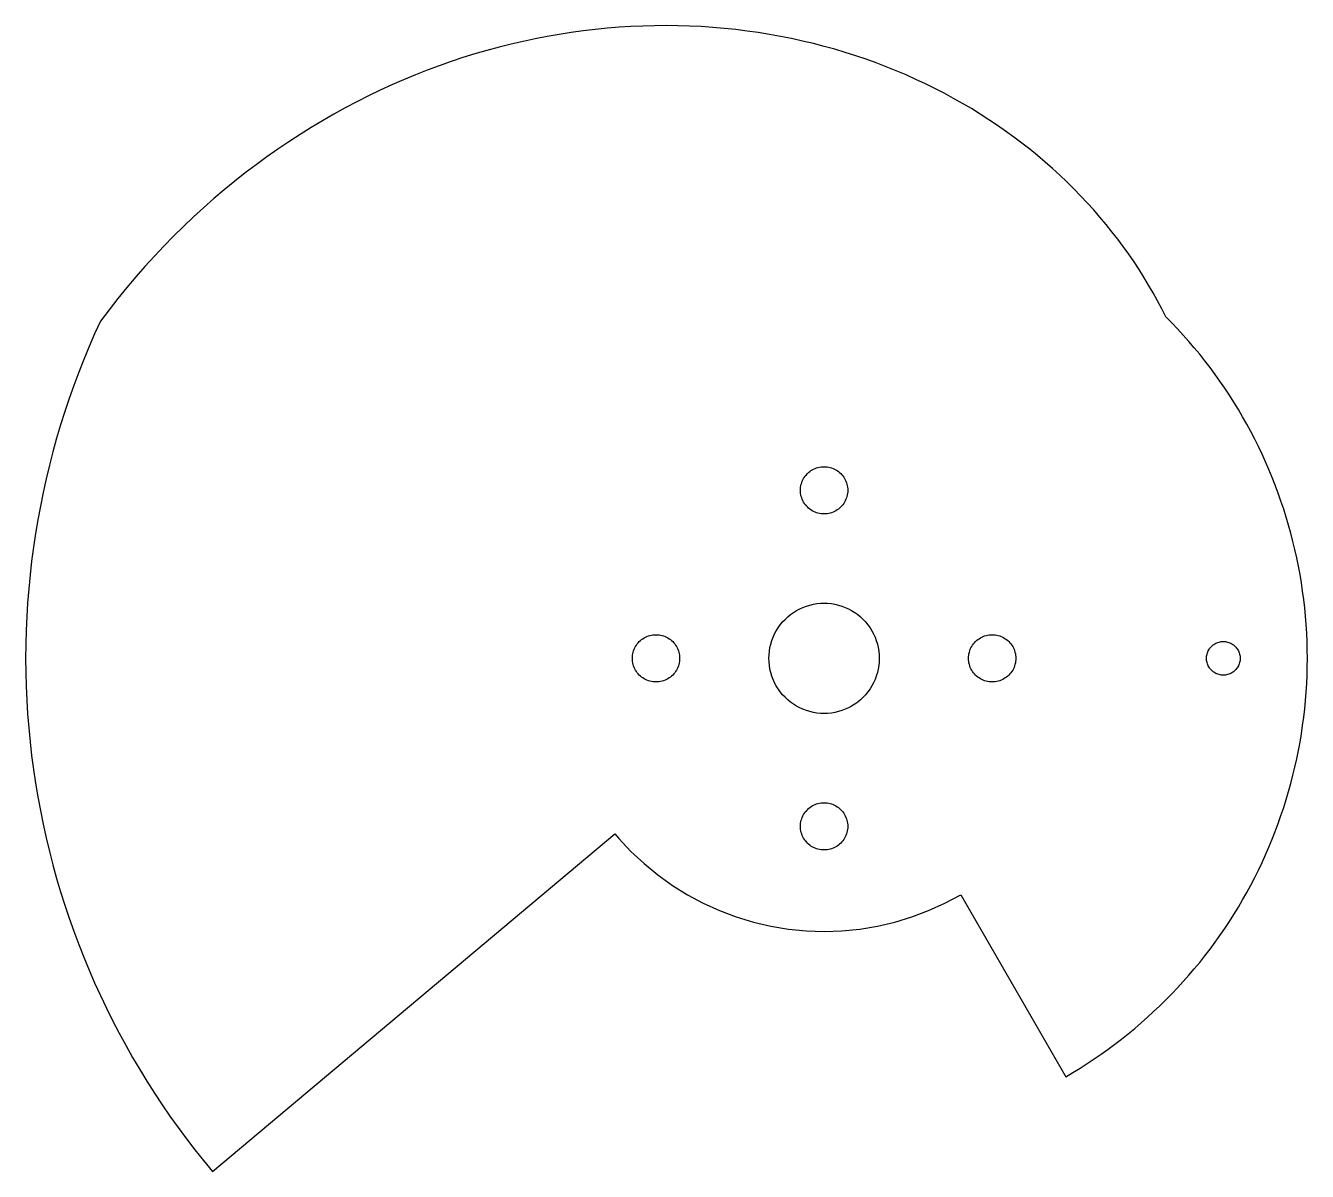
# Model space of a CAD drawing. Header units: millimetres. Extents: x -76 to 46, y -49 to 60.
import ezdxf

# ---------------------------------------------------------------- set-up
doc = ezdxf.new("R2010")
doc.units = ezdxf.units.MM

msp = doc.modelspace()

# ---------------------------------------------------------------- linework, layer by layer
at = {"layer": 'SCHNITT'}
for points in [[(-19.91, -16.7), (-19.55, -17.14), (-18.38, -18.38), (-17.14, -19.55), (-15.83, -20.63), (-14.44, -21.62), (-13, -22.52), (-11.5, -23.32), (-9.95, -24.02), (-8.36, -24.62), (-6.73, -25.11), (-5.07, -25.5), (-3.39, -25.78), (-1.7, -25.94), (0, -26), (1.7, -25.94), (3.39, -25.78), (5.07, -25.5), (6.73, -25.11), (8.36, -24.62), (9.95, -24.02), (11.5, -23.32), (13, -22.52), (23, -39.84), (23.69, -39.43), (24.38, -39.01), (25.05, -38.58), (25.72, -38.14), (26.38, -37.68), (27.04, -37.21), (27.68, -36.74), (28.32, -36.25), (28.95, -35.75), (29.57, -35.24), (30.18, -34.72), (30.78, -34.18), (31.37, -33.64), (31.95, -33.09), (32.53, -32.53), (33.09, -31.95), (33.64, -31.37), (34.18, -30.78), (34.72, -30.18), (35.24, -29.57), (35.75, -28.95), (36.25, -28.32), (36.74, -27.68), (37.21, -27.04), (37.68, -26.38), (38.14, -25.72), (38.58, -25.05), (39.01, -24.38), (39.43, -23.69), (39.84, -23), (40.23, -22.3), (40.62, -21.6), (40.99, -20.88), (41.34, -20.17), (41.69, -19.44), (42.02, -18.71), (42.34, -17.97), (42.65, -17.23), (42.94, -16.48), (43.23, -15.73), (43.49, -14.98), (43.75, -14.21), (43.99, -13.45), (44.22, -12.68), (44.43, -11.91), (44.63, -11.13), (44.82, -10.35), (44.99, -9.56), (45.15, -8.78), (45.3, -7.99), (45.43, -7.2), (45.55, -6.4), (45.66, -5.61), (45.75, -4.81), (45.82, -4.01), (45.89, -3.21), (45.94, -2.41), (45.97, -1.61), (45.99, -0.8), (46, 0), (45.99, 0.8), (45.97, 1.61), (45.94, 2.41), (45.89, 3.21), (45.82, 4.01), (45.75, 4.81), (45.66, 5.61), (45.55, 6.4), (45.43, 7.2), (45.3, 7.99), (45.15, 8.78), (44.99, 9.56), (44.82, 10.35), (44.63, 11.13), (44.43, 11.91), (44.22, 12.68), (43.99, 13.45), (43.75, 14.21), (43.49, 14.98), (43.23, 15.73), (42.94, 16.48), (42.65, 17.23), (42.34, 17.97), (42.02, 18.71), (41.69, 19.44), (41.34, 20.17), (40.99, 20.88), (40.62, 21.6), (40.23, 22.3), (39.84, 23), (39.43, 23.69), (39.01, 24.38), (38.58, 25.05), (38.14, 25.72), (37.68, 26.38), (37.21, 27.04), (36.74, 27.68), (36.25, 28.32), (35.75, 28.95), (35.24, 29.57), (34.72, 30.18), (34.18, 30.78), (33.64, 31.37), (33.09, 31.95), (32.53, 32.53), (32.14, 33.29), (31.74, 34.04), (31.33, 34.79), (30.89, 35.54), (30.44, 36.28), (29.98, 37.02), (29.5, 37.75), (29, 38.48), (28.48, 39.2), (27.95, 39.92), (27.4, 40.62), (26.84, 41.32), (26.26, 42.02), (25.66, 42.7), (25.05, 43.38), (24.42, 44.05), (23.77, 44.71), (23.11, 45.36), (22.44, 46), (21.75, 46.63), (21.04, 47.26), (20.32, 47.87), (19.58, 48.47), (18.83, 49.06), (18.06, 49.63), (17.28, 50.2), (16.49, 50.75), (15.68, 51.29), (14.86, 51.82), (14.02, 52.34), (13.17, 52.84), (12.31, 53.32), (11.44, 53.8), (10.55, 54.26), (9.65, 54.7), (8.73, 55.13), (7.81, 55.55), (6.87, 55.94), (5.92, 56.33), (4.96, 56.69), (3.99, 57.04), (3.01, 57.38), (2.01, 57.69), (1.01, 57.99), (0, 58.27), (-1.02, 58.54), (-2.05, 58.78), (-3.09, 59.01), (-4.14, 59.22), (-5.2, 59.41), (-6.26, 59.58), (-7.33, 59.73), (-8.41, 59.87), (-9.5, 59.98), (-10.59, 60.07), (-11.69, 60.15), (-12.8, 60.2), (-13.91, 60.23), (-15.02, 60.25), (-16.14, 60.24), (-17.26, 60.21), (-18.39, 60.16), (-19.52, 60.09), (-20.66, 60), (-21.8, 59.88), (-22.94, 59.75), (-24.08, 59.59), (-25.22, 59.41), (-26.36, 59.21), (-27.51, 58.99), (-28.65, 58.75), (-29.8, 58.48), (-30.94, 58.19), (-32.09, 57.88), (-33.23, 57.55), (-34.37, 57.2), (-35.5, 56.82), (-36.64, 56.42), (-37.77, 56), (-38.9, 55.55), (-40.02, 55.09), (-41.14, 54.6), (-42.26, 54.09), (-43.37, 53.55), (-44.47, 53), (-45.57, 52.42), (-46.66, 51.82), (-47.74, 51.19), (-48.82, 50.55), (-49.88, 49.88), (-50.94, 49.19), (-51.99, 48.48), (-53.03, 47.75), (-54.06, 47), (-55.09, 46.22), (-56.1, 45.43), (-57.09, 44.61), (-58.08, 43.77), (-59.06, 42.91), (-60.02, 42.03), (-60.97, 41.13), (-61.91, 40.2), (-62.83, 39.26), (-63.74, 38.3), (-64.64, 37.32), (-65.52, 36.32), (-66.38, 35.3), (-67.23, 34.26), (-68.06, 33.2), (-68.88, 32.12), (-69.43, 30.91), (-69.96, 29.7), (-70.47, 28.47), (-70.95, 27.24), (-71.42, 25.99), (-71.86, 24.74), (-72.28, 23.49), (-72.68, 22.22), (-73.06, 20.95), (-73.41, 19.67), (-73.74, 18.39), (-74.05, 17.1), (-74.34, 15.8), (-74.6, 14.5), (-74.85, 13.2), (-75.06, 11.89), (-75.26, 10.58), (-75.43, 9.26), (-75.58, 7.94), (-75.71, 6.62), (-75.81, 5.3), (-75.9, 3.98), (-75.95, 2.65), (-75.99, 1.33), (-76, 0), (-75.99, -1.33), (-75.95, -2.65), (-75.9, -3.98), (-75.81, -5.3), (-75.71, -6.62), (-75.58, -7.94), (-75.43, -9.26), (-75.26, -10.58), (-75.06, -11.89), (-74.85, -13.2), (-74.6, -14.5), (-74.34, -15.8), (-74.05, -17.1), (-73.74, -18.39), (-73.41, -19.67), (-73.06, -20.95), (-72.68, -22.22), (-72.28, -23.49), (-71.86, -24.74), (-71.42, -25.99), (-70.95, -27.24), (-70.47, -28.47), (-69.96, -29.7), (-69.43, -30.91), (-68.88, -32.12), (-68.31, -33.32), (-67.72, -34.5), (-67.1, -35.68), (-66.47, -36.85), (-65.82, -38), (-65.14, -39.14), (-64.45, -40.27), (-63.74, -41.39), (-63.01, -42.5), (-62.26, -43.59), (-61.49, -44.67), (-60.7, -45.74), (-59.89, -46.79), (-59.06, -47.83), (-58.22, -48.85)], [(-0.15, 13.75), (-0.29, 13.77), (-0.44, 13.79), (-0.58, 13.83), (-0.72, 13.87), (-0.86, 13.92), (-1, 13.98), (-1.12, 14.05), (-1.25, 14.13), (-1.37, 14.21), (-1.48, 14.31), (-1.59, 14.41), (-1.69, 14.52), (-1.79, 14.63), (-1.87, 14.75), (-1.95, 14.88), (-2.02, 15), (-2.08, 15.14), (-2.13, 15.28), (-2.17, 15.42), (-2.21, 15.56), (-2.23, 15.71), (-2.25, 15.85), (-2.25, 16), (-2.25, 16.15), (-2.23, 16.29), (-2.21, 16.44), (-2.17, 16.58), (-2.13, 16.72), (-2.08, 16.86), (-2.02, 17), (-1.95, 17.12), (-1.87, 17.25), (-1.79, 17.37), (-1.69, 17.48), (-1.59, 17.59), (-1.48, 17.69), (-1.37, 17.79), (-1.25, 17.87), (-1.12, 17.95), (-1, 18.02), (-0.86, 18.08), (-0.72, 18.13), (-0.58, 18.17), (-0.44, 18.21), (-0.29, 18.23), (-0.15, 18.25), (0, 18.25), (0.15, 18.25), (0.29, 18.23), (0.44, 18.21), (0.58, 18.17), (0.72, 18.13), (0.86, 18.08), (1, 18.02), (1.12, 17.95), (1.25, 17.87), (1.37, 17.79), (1.48, 17.69), (1.59, 17.59), (1.69, 17.48), (1.79, 17.37), (1.87, 17.25), (1.95, 17.12), (2.02, 17), (2.08, 16.86), (2.13, 16.72), (2.17, 16.58), (2.21, 16.44), (2.23, 16.29), (2.25, 16.15), (2.25, 16), (2.25, 15.85), (2.23, 15.71), (2.21, 15.56), (2.17, 15.42), (2.13, 15.28), (2.08, 15.14), (2.02, 15), (1.95, 14.88), (1.87, 14.75), (1.79, 14.63), (1.69, 14.52), (1.59, 14.41), (1.48, 14.31), (1.37, 14.21), (1.25, 14.13), (1.12, 14.05), (1, 13.98), (0.86, 13.92), (0.72, 13.87), (0.58, 13.83), (0.44, 13.79), (0.29, 13.77), (0.15, 13.75), (0, 13.75)], [(-0.34, -5.24), (-0.69, -5.21), (-1.02, -5.15), (-1.36, -5.07), (-1.69, -4.97), (-2.01, -4.85), (-2.32, -4.71), (-2.62, -4.55), (-2.92, -4.37), (-3.2, -4.17), (-3.46, -3.95), (-3.71, -3.71), (-3.95, -3.46), (-4.17, -3.2), (-4.37, -2.92), (-4.55, -2.62), (-4.71, -2.32), (-4.85, -2.01), (-4.97, -1.69), (-5.07, -1.36), (-5.15, -1.02), (-5.21, -0.69), (-5.24, -0.34), (-5.25, 0), (-5.24, 0.34), (-5.21, 0.69), (-5.15, 1.02), (-5.07, 1.36), (-4.97, 1.69), (-4.85, 2.01), (-4.71, 2.32), (-4.55, 2.62), (-4.37, 2.92), (-4.17, 3.2), (-3.95, 3.46), (-3.71, 3.71), (-3.46, 3.95), (-3.2, 4.17), (-2.92, 4.37), (-2.62, 4.55), (-2.32, 4.71), (-2.01, 4.85), (-1.69, 4.97), (-1.36, 5.07), (-1.02, 5.15), (-0.69, 5.21), (-0.34, 5.24), (0, 5.25), (0.34, 5.24), (0.69, 5.21), (1.02, 5.15), (1.36, 5.07), (1.69, 4.97), (2.01, 4.85), (2.32, 4.71), (2.62, 4.55), (2.92, 4.37), (3.2, 4.17), (3.46, 3.95), (3.71, 3.71), (3.95, 3.46), (4.17, 3.2), (4.37, 2.92), (4.55, 2.62), (4.71, 2.32), (4.85, 2.01), (4.97, 1.69), (5.07, 1.36), (5.15, 1.02), (5.21, 0.69), (5.24, 0.34), (5.25, 0), (5.24, -0.34), (5.21, -0.69), (5.15, -1.02), (5.07, -1.36), (4.97, -1.69), (4.85, -2.01), (4.71, -2.32), (4.55, -2.62), (4.37, -2.92), (4.17, -3.2), (3.95, -3.46), (3.71, -3.71), (3.46, -3.95), (3.2, -4.17), (2.92, -4.37), (2.62, -4.55), (2.32, -4.71), (2.01, -4.85), (1.69, -4.97), (1.36, -5.07), (1.02, -5.15), (0.69, -5.21), (0.34, -5.24), (0, -5.25)], [(-16.15, -2.25), (-16.29, -2.23), (-16.44, -2.21), (-16.58, -2.17), (-16.72, -2.13), (-16.86, -2.08), (-17, -2.02), (-17.12, -1.95), (-17.25, -1.87), (-17.37, -1.79), (-17.48, -1.69), (-17.59, -1.59), (-17.69, -1.48), (-17.79, -1.37), (-17.87, -1.25), (-17.95, -1.12), (-18.02, -1), (-18.08, -0.86), (-18.13, -0.72), (-18.17, -0.58), (-18.21, -0.44), (-18.23, -0.29), (-18.25, -0.15), (-18.25, 0), (-18.25, 0.15), (-18.23, 0.29), (-18.21, 0.44), (-18.17, 0.58), (-18.13, 0.72), (-18.08, 0.86), (-18.02, 1), (-17.95, 1.12), (-17.87, 1.25), (-17.79, 1.37), (-17.69, 1.48), (-17.59, 1.59), (-17.48, 1.69), (-17.37, 1.79), (-17.25, 1.87), (-17.12, 1.95), (-17, 2.02), (-16.86, 2.08), (-16.72, 2.13), (-16.58, 2.17), (-16.44, 2.21), (-16.29, 2.23), (-16.15, 2.25), (-16, 2.25), (-15.85, 2.25), (-15.71, 2.23), (-15.56, 2.21), (-15.42, 2.17), (-15.28, 2.13), (-15.14, 2.08), (-15, 2.02), (-14.88, 1.95), (-14.75, 1.87), (-14.63, 1.79), (-14.52, 1.69), (-14.41, 1.59), (-14.31, 1.48), (-14.21, 1.37), (-14.13, 1.25), (-14.05, 1.12), (-13.98, 1), (-13.92, 0.86), (-13.87, 0.72), (-13.83, 0.58), (-13.79, 0.44), (-13.77, 0.29), (-13.75, 0.15), (-13.75, 0), (-13.75, -0.15), (-13.77, -0.29), (-13.79, -0.44), (-13.83, -0.58), (-13.87, -0.72), (-13.92, -0.86), (-13.98, -1), (-14.05, -1.12), (-14.13, -1.25), (-14.21, -1.37), (-14.31, -1.48), (-14.41, -1.59), (-14.52, -1.69), (-14.63, -1.79), (-14.75, -1.87), (-14.88, -1.95), (-15, -2.02), (-15.14, -2.08), (-15.28, -2.13), (-15.42, -2.17), (-15.56, -2.21), (-15.71, -2.23), (-15.85, -2.25), (-16, -2.25)], [(15.85, -2.25), (15.71, -2.23), (15.56, -2.21), (15.42, -2.17), (15.28, -2.13), (15.14, -2.08), (15, -2.02), (14.88, -1.95), (14.75, -1.87), (14.63, -1.79), (14.52, -1.69), (14.41, -1.59), (14.31, -1.48), (14.21, -1.37), (14.13, -1.25), (14.05, -1.12), (13.98, -1), (13.92, -0.86), (13.87, -0.72), (13.83, -0.58), (13.79, -0.44), (13.77, -0.29), (13.75, -0.15), (13.75, 0), (13.75, 0.15), (13.77, 0.29), (13.79, 0.44), (13.83, 0.58), (13.87, 0.72), (13.92, 0.86), (13.98, 1), (14.05, 1.12), (14.13, 1.25), (14.21, 1.37), (14.31, 1.48), (14.41, 1.59), (14.52, 1.69), (14.63, 1.79), (14.75, 1.87), (14.88, 1.95), (15, 2.02), (15.14, 2.08), (15.28, 2.13), (15.42, 2.17), (15.56, 2.21), (15.71, 2.23), (15.85, 2.25), (16, 2.25), (16.15, 2.25), (16.29, 2.23), (16.44, 2.21), (16.58, 2.17), (16.72, 2.13), (16.86, 2.08), (17, 2.02), (17.12, 1.95), (17.25, 1.87), (17.37, 1.79), (17.48, 1.69), (17.59, 1.59), (17.69, 1.48), (17.79, 1.37), (17.87, 1.25), (17.95, 1.12), (18.02, 1), (18.08, 0.86), (18.13, 0.72), (18.17, 0.58), (18.21, 0.44), (18.23, 0.29), (18.25, 0.15), (18.25, 0), (18.25, -0.15), (18.23, -0.29), (18.21, -0.44), (18.17, -0.58), (18.13, -0.72), (18.08, -0.86), (18.02, -1), (17.95, -1.12), (17.87, -1.25), (17.79, -1.37), (17.69, -1.48), (17.59, -1.59), (17.48, -1.69), (17.37, -1.79), (17.25, -1.87), (17.12, -1.95), (17, -2.02), (16.86, -2.08), (16.72, -2.13), (16.58, -2.17), (16.44, -2.21), (16.29, -2.23), (16.15, -2.25), (16, -2.25)], [(37.9, -1.6), (37.79, -1.59), (37.69, -1.57), (37.59, -1.55), (37.49, -1.52), (37.39, -1.48), (37.29, -1.43), (37.2, -1.39), (37.11, -1.33), (37.03, -1.27), (36.95, -1.2), (36.87, -1.13), (36.8, -1.05), (36.73, -0.97), (36.67, -0.89), (36.61, -0.8), (36.57, -0.71), (36.52, -0.61), (36.48, -0.51), (36.45, -0.41), (36.43, -0.31), (36.41, -0.21), (36.4, -0.1), (36.4, 0), (36.4, 0.1), (36.41, 0.21), (36.43, 0.31), (36.45, 0.41), (36.48, 0.51), (36.52, 0.61), (36.57, 0.71), (36.61, 0.8), (36.67, 0.89), (36.73, 0.97), (36.8, 1.05), (36.87, 1.13), (36.95, 1.2), (37.03, 1.27), (37.11, 1.33), (37.2, 1.39), (37.29, 1.43), (37.39, 1.48), (37.49, 1.52), (37.59, 1.55), (37.69, 1.57), (37.79, 1.59), (37.9, 1.6), (38, 1.6), (38.1, 1.6), (38.21, 1.59), (38.31, 1.57), (38.41, 1.55), (38.51, 1.52), (38.61, 1.48), (38.71, 1.43), (38.8, 1.39), (38.89, 1.33), (38.97, 1.27), (39.05, 1.2), (39.13, 1.13), (39.2, 1.05), (39.27, 0.97), (39.33, 0.89), (39.39, 0.8), (39.43, 0.71), (39.48, 0.61), (39.52, 0.51), (39.55, 0.41), (39.57, 0.31), (39.59, 0.21), (39.6, 0.1), (39.6, 0), (39.6, -0.1), (39.59, -0.21), (39.57, -0.31), (39.55, -0.41), (39.52, -0.51), (39.48, -0.61), (39.43, -0.71), (39.39, -0.8), (39.33, -0.89), (39.27, -0.97), (39.2, -1.05), (39.13, -1.13), (39.05, -1.2), (38.97, -1.27), (38.89, -1.33), (38.8, -1.39), (38.71, -1.43), (38.61, -1.48), (38.51, -1.52), (38.41, -1.55), (38.31, -1.57), (38.21, -1.59), (38.1, -1.6), (38, -1.6)], [(-0.15, -18.25), (-0.29, -18.23), (-0.44, -18.21), (-0.58, -18.17), (-0.72, -18.13), (-0.86, -18.08), (-1, -18.02), (-1.12, -17.95), (-1.25, -17.87), (-1.37, -17.79), (-1.48, -17.69), (-1.59, -17.59), (-1.69, -17.48), (-1.79, -17.37), (-1.87, -17.25), (-1.95, -17.12), (-2.02, -17), (-2.08, -16.86), (-2.13, -16.72), (-2.17, -16.58), (-2.21, -16.44), (-2.23, -16.29), (-2.25, -16.15), (-2.25, -16), (-2.25, -15.85), (-2.23, -15.71), (-2.21, -15.56), (-2.17, -15.42), (-2.13, -15.28), (-2.08, -15.14), (-2.02, -15), (-1.95, -14.88), (-1.87, -14.75), (-1.79, -14.63), (-1.69, -14.52), (-1.59, -14.41), (-1.48, -14.31), (-1.37, -14.21), (-1.25, -14.13), (-1.12, -14.05), (-1, -13.98), (-0.86, -13.92), (-0.72, -13.87), (-0.58, -13.83), (-0.44, -13.79), (-0.29, -13.77), (-0.15, -13.75), (0, -13.75), (0.15, -13.75), (0.29, -13.77), (0.44, -13.79), (0.58, -13.83), (0.72, -13.87), (0.86, -13.92), (1, -13.98), (1.12, -14.05), (1.25, -14.13), (1.37, -14.21), (1.48, -14.31), (1.59, -14.41), (1.69, -14.52), (1.79, -14.63), (1.87, -14.75), (1.95, -14.88), (2.02, -15), (2.08, -15.14), (2.13, -15.28), (2.17, -15.42), (2.21, -15.56), (2.23, -15.71), (2.25, -15.85), (2.25, -16), (2.25, -16.15), (2.23, -16.29), (2.21, -16.44), (2.17, -16.58), (2.13, -16.72), (2.08, -16.86), (2.02, -17), (1.95, -17.12), (1.87, -17.25), (1.79, -17.37), (1.69, -17.48), (1.59, -17.59), (1.48, -17.69), (1.37, -17.79), (1.25, -17.87), (1.12, -17.95), (1, -18.02), (0.86, -18.08), (0.72, -18.13), (0.58, -18.17), (0.44, -18.21), (0.29, -18.23), (0.15, -18.25), (0, -18.25)]]:
    msp.add_lwpolyline(points, close=True, dxfattribs=at)

doc.saveas('drawing.dxf')
